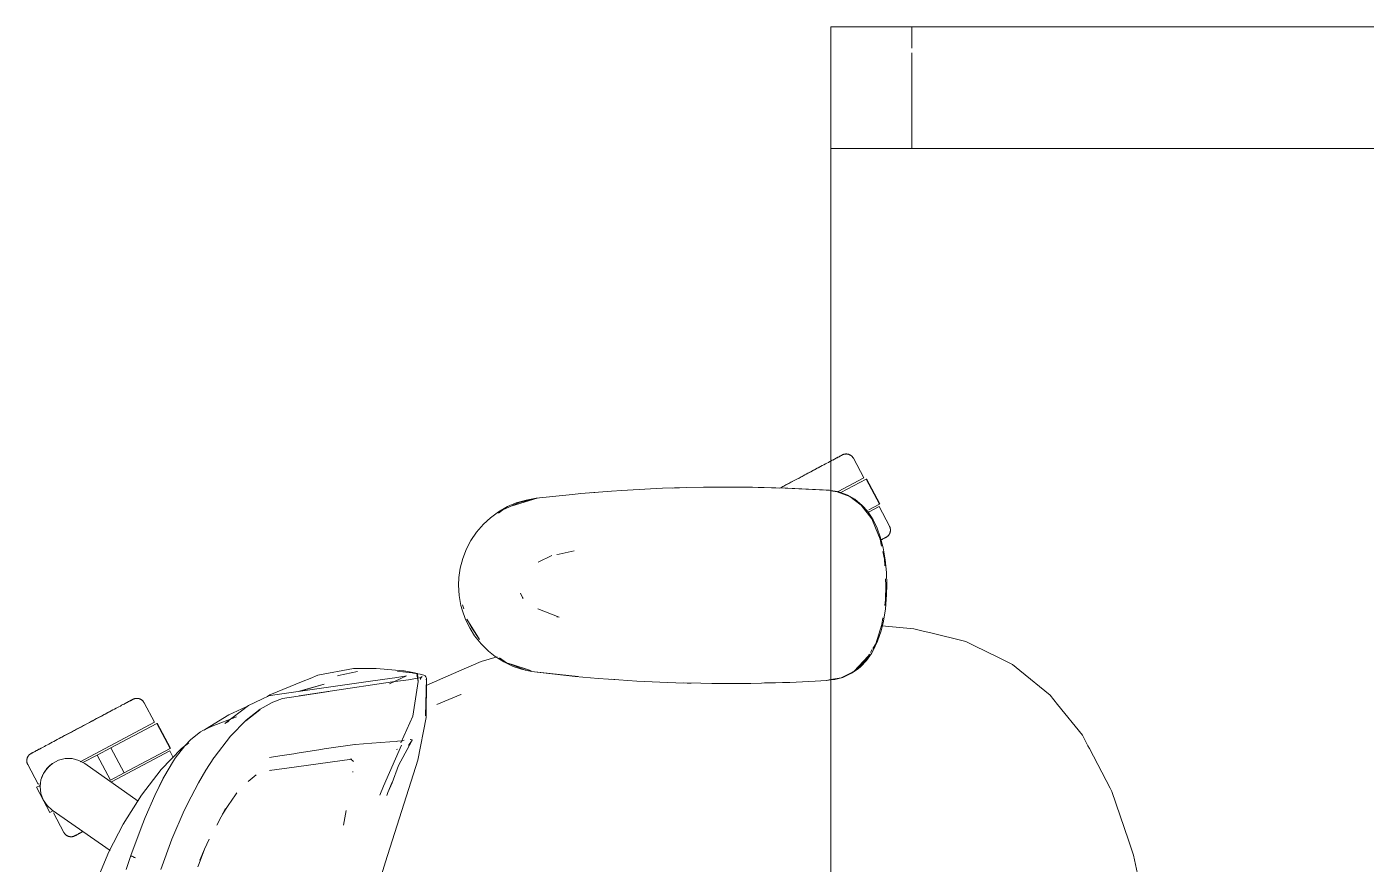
# Model space of a CAD drawing. Header units: millimetres. Extents: x 155927 to 317870, y -36033 to 97293.
# Drawn here: x 179782 to 180443, y 10572 to 10985 of the extents above; entities that cross this region are included whole.
import ezdxf

# ---------------------------------------------------------------- set-up
doc = ezdxf.new("R2010")
doc.units = ezdxf.units.MM
doc.header["$MEASUREMENT"] = 0
doc.layers.add('G-IMPT', color=8, linetype='CONTINUOUS', lineweight=9)
doc.layers.add('I-FURN', color=8, linetype='CONTINUOUS', lineweight=9)

msp = doc.modelspace()

# ---------------------------------------------------------------- linework, layer by layer
at = {"layer": 'G-IMPT'}
for p, q in [((180075.64, 10755.95), (180089.78, 10756.76)), ((180095.8, 10757.01), (180089.78, 10756.76)), ((180095.8, 10757.01), (180107.56, 10757.4)), ((180100.69, 10757.15), (180102.62, 10757.26)), ((180102.62, 10757.26), (180104.12, 10757.28)), ((180115.98, 10757.57), (180107.56, 10757.4)), ((180115.98, 10757.57), (180126.78, 10757.65)), ((180115.98, 10757.57), (180136.17, 10757.61)), ((180115.98, 10757.57), (180146, 10757.45)), ((180146, 10757.45), (180126.78, 10757.65)), ((180136.17, 10757.61), (180146, 10757.45)), ((180136.17, 10757.61), (180157.56, 10757.11)), ((180136.17, 10757.61), (180156.35, 10757.15)), ((180136.17, 10757.57), (180138.2, 10757.59)), ((180138.2, 10757.59), (180140.11, 10757.52)), ((180146, 10757.45), (180157.56, 10757.11)), ((180157.56, 10757.11), (180156.35, 10757.15)), ((180156.35, 10757.15), (180178.14, 10756.06)), ((180156.35, 10757.15), (180176.53, 10756.17)), ((180157.56, 10757.11), (180178.14, 10756.06)), ((180175.21, 10756.22), (180176.53, 10756.17)), ((180178.14, 10756.06), (180176.53, 10756.17)), ((180024.98, 10750.08), (180016.92, 10746.34)), ((180019.3, 10747.95), (180023.53, 10749.76)), ((180033.95, 10752.12), (180021.49, 10748.29)), ((180021.49, 10748.29), (180030.64, 10751.21)), ((180023.53, 10749.76), (180028.4, 10751.23)), ((180024.98, 10750.08), (180033.39, 10751.99)), ((180033.44, 10752.12), (180028.4, 10751.23)), ((180033.95, 10752.12), (180030.64, 10751.21)), ((180051.37, 10754.03), (180033.44, 10752.12)), ((180055.5, 10754.37), (180051.37, 10754.03)), ((180070.55, 10755.62), (180055.5, 10754.37)), ((180062.37, 10754.97), (180060.69, 10754.8)), ((180070.55, 10755.62), (180075.64, 10755.95)), ((180178.14, 10756.06), (180179.78, 10755.81)), ((180182, 10755.34), (180178.83, 10755.82)), ((180182.18, 10755.36), (180179.78, 10755.81)), ((180182, 10755.34), (180188.2, 10752.93)), ((180182.18, 10755.36), (180183.52, 10754.99)), ((180187.17, 10753.6), (180183.52, 10754.99)), ((180187.17, 10753.6), (180190.6, 10751.64)), ((180188.2, 10752.93), (180193.82, 10748.76)), ((180190.6, 10751.64), (180194.34, 10748.57)), ((180010.77, 10742.44), (180014.85, 10745.44)), ((180014.81, 10744.75), (180016.92, 10746.34)), ((180019.3, 10747.95), (180014.85, 10745.44)), ((180193.82, 10748.76), (180199.04, 10741.97)), ((180197.01, 10745.53), (180194.34, 10748.57)), ((180199.66, 10741.48), (180197.01, 10745.53)), ((180004.01, 10735.44), (180007.33, 10739.28)), ((180010.77, 10742.44), (180007.33, 10739.28)), ((180199.04, 10741.97), (180200.88, 10737.58)), ((180199.66, 10741.48), (180201.65, 10737.41)), ((180203.21, 10731.96), (180200.88, 10737.58)), ((180203.23, 10733.07), (180201.65, 10737.41)), ((180001.18, 10731.27), (179998.99, 10727.11)), ((180001.18, 10731.27), (180004.01, 10735.44)), ((180203.21, 10731.96), (180203.91, 10728.49)), ((180203.23, 10733.07), (180204.66, 10727.59)), ((179998.99, 10727.11), (179997.16, 10722.4)), ((180034.32, 10720.55), (180041.11, 10723.82)), ((180043.64, 10724.29), (180044.72, 10724.58)), ((180052.16, 10726.15), (180044.72, 10724.58)), ((180204.48, 10725.75), (180205.25, 10722)), ((180205.66, 10721.66), (180204.66, 10727.59)), ((179995.9, 10717.53), (179995.25, 10713.02)), ((179995.9, 10717.53), (179997.16, 10722.4)), ((180205.25, 10722), (180205.44, 10718.79)), ((180205.66, 10721.66), (180206.23, 10715.51)), ((179995.08, 10709.17), (179995.25, 10713.02)), ((180205.84, 10712.28), (180206.03, 10709.17)), ((180206.41, 10709.17), (180206.23, 10715.51)), ((179995.08, 10709.17), (179995.37, 10704.13)), ((179995.37, 10704.13), (179996.25, 10699.18)), ((180025.69, 10705.34), (180026.71, 10703.12)), ((180206.32, 10704.66), (180205.74, 10697.35)), ((180205.8, 10702.01), (180206.03, 10709.17)), ((180206.32, 10704.66), (180206.41, 10709.17)), ((179996.25, 10699.18), (179996.82, 10697.05)), ((179998.53, 10692.28), (179996.82, 10697.05)), ((179997.62, 10697.49), (179997, 10699.52)), ((180026.71, 10703.12), (180027, 10702.67)), ((180044.66, 10693.45), (180034.23, 10697.6)), ((180204.62, 10690.59), (180205.74, 10697.35)), ((180205.8, 10702.01), (180205.41, 10699.22)), ((179998.53, 10692.28), (180000.77, 10687.77)), ((179999.17, 10692.38), (180001.33, 10688.7)), ((179999.17, 10692.38), (180005.5, 10682.43)), ((180044.66, 10693.45), (180043.64, 10693.66)), ((180203.65, 10686.66), (180204.62, 10690.59)), ((180204.54, 10693.04), (180204.07, 10689.75)), ((180000.77, 10687.77), (180003.03, 10684.22)), ((180001.33, 10688.7), (180005.5, 10682.43)), ((180006.22, 10680.25), (180003.03, 10684.22)), ((180204.07, 10689.75), (180201.04, 10680.35)), ((180203.65, 10686.66), (180201.91, 10681.57)), ((180203.94, 10689.13), (180219.82, 10687.68)), ((180219.82, 10687.68), (180225.11, 10686.38)), ((180227.48, 10685.8), (180225.11, 10686.38)), ((180245.42, 10681.4), (180227.48, 10685.8)), ((180006.22, 10680.25), (180009.83, 10676.7)), ((180199.3, 10677.43), (180198.44, 10675.99)), ((180199.7, 10676.94), (180198.9, 10675.56)), ((180201.04, 10680.35), (180199.58, 10677.9)), ((180201.91, 10681.57), (180199.7, 10676.94)), ((180249.79, 10679.25), (180245.42, 10681.4)), ((180249.79, 10679.25), (180261.25, 10673.61)), ((180006.3, 10671.63), (179995.18, 10666.78)), ((180006.3, 10671.63), (180014.12, 10673.89)), ((180009.83, 10676.7), (180013.14, 10674.08)), ((180017.46, 10671.35), (180013.14, 10674.08)), ((180018.78, 10670.95), (180015.21, 10673.38)), ((180017.46, 10671.35), (180022.04, 10669.16)), ((180018.78, 10670.95), (180021.49, 10670.05)), ((180018.78, 10670.95), (180030.64, 10667.14)), ((180028.01, 10667.35), (180019.82, 10670.55)), ((180197.28, 10674.14), (180190.37, 10666.75)), ((180196.08, 10672.05), (180190.37, 10666.75)), ((180195.86, 10672.52), (180192.78, 10668.98)), ((180193.59, 10669.06), (180196.45, 10672.11)), ((180197.28, 10674.14), (180196, 10672.67)), ((180197.97, 10675.21), (180196.08, 10672.05)), ((180196.45, 10672.11), (180198.9, 10675.56)), ((180268.42, 10670.08), (180261.25, 10673.61)), ((179925.62, 10664.81), (179921.76, 10663.21)), ((179943.31, 10668.05), (179925.62, 10664.81)), ((179935.87, 10664.59), (179935.3, 10664.44)), ((179945.18, 10666.64), (179935.87, 10664.59)), ((179943.31, 10668.05), (179950.28, 10668.07)), ((179954.45, 10668.07), (179950.28, 10668.07)), ((179958.41, 10667.73), (179954.45, 10668.07)), ((179958.41, 10667.73), (179967.73, 10666.93)), ((179961.01, 10660.49), (179969.44, 10664.49)), ((179968.57, 10664.35), (179963.55, 10663.52)), ((179967.56, 10666.41), (179964.97, 10666.62)), ((179967.56, 10666.41), (179972.25, 10665.89)), ((179967.73, 10666.93), (179968.2, 10666.89)), ((179972.45, 10666.08), (179968.2, 10666.89)), ((179969.44, 10664.49), (179968.57, 10664.35)), ((179976.68, 10663.69), (179970.41, 10662.59)), ((179972.86, 10665.82), (179972.25, 10665.89)), ((179972.45, 10666.08), (179974.77, 10665.63)), ((179972.86, 10665.82), (179976.14, 10665.28)), ((179974.54, 10665.22), (179975.16, 10661.68)), ((179974.54, 10665.22), (179975.22, 10661.64)), ((179975.16, 10661.68), (179974.77, 10665.63)), ((179976.06, 10663.52), (179977.15, 10664.08)), ((179976.06, 10663.52), (179976.68, 10663.69)), ((179976.14, 10665.28), (179978, 10664.73)), ((179976.33, 10663.15), (179976.65, 10663.69)), ((179976.65, 10663.69), (179977.15, 10664.08)), ((179978.54, 10664.41), (179978, 10664.73)), ((179978.54, 10664.41), (179978.92, 10663.92)), ((179979.31, 10663.34), (179978.92, 10663.92)), ((179995.18, 10666.78), (179987.34, 10663.36)), ((180021.49, 10670.05), (180030.64, 10667.14)), ((180022.04, 10669.16), (180026.18, 10667.71)), ((180031.14, 10666.55), (180026.18, 10667.71)), ((180031.06, 10666.77), (180028.01, 10667.35)), ((180031.14, 10666.55), (180054.09, 10664.1)), ((180031.14, 10666.55), (180033.95, 10666.22)), ((180031.14, 10666.55), (180052.57, 10664.2)), ((180054.09, 10664.1), (180033.95, 10666.22)), ((180052.57, 10664.2), (180063.97, 10663.22)), ((180183.88, 10663.54), (180178.83, 10662.6)), ((180180.76, 10662.67), (180184.72, 10663.74)), ((180188.14, 10665.64), (180183.88, 10663.54)), ((180189.04, 10665.72), (180184.72, 10663.74)), ((180188.14, 10665.64), (180190.37, 10666.75)), ((180189.04, 10665.72), (180192.26, 10667.93)), ((180190.37, 10666.75), (180192.78, 10668.98)), ((180193.59, 10669.06), (180192.26, 10667.93)), ((180272.07, 10667.11), (180268.42, 10670.08)), ((180272.07, 10667.11), (180287.02, 10654.94)), ((179901.94, 10655.03), (179918.39, 10661.82)), ((179951.59, 10661.86), (179904.37, 10655.19)), ((179928.8, 10660.31), (179915.85, 10656.81)), ((179928.8, 10660.31), (179916.91, 10656.96)), ((179918.39, 10661.82), (179921.76, 10663.21)), ((179931.68, 10656.92), (179962.56, 10661.47)), ((179951.59, 10661.86), (179962.25, 10663.3)), ((179963.55, 10663.52), (179962.25, 10663.3)), ((179962.56, 10661.47), (179970.41, 10662.59)), ((179972.51, 10644.59), (179975.22, 10661.64)), ((179976.33, 10663.15), (179976.25, 10662.65)), ((179978.7, 10644.78), (179979.28, 10663.22)), ((179978.7, 10644.78), (179979.18, 10662.76)), ((179979.31, 10663.34), (179979.12, 10662.48)), ((179979.12, 10662.48), (179979.14, 10662.59)), ((179979.14, 10643.89), (179979.18, 10662.76)), ((179979.18, 10662.76), (179979.14, 10662.59)), ((179987.34, 10663.36), (179979.17, 10659.79)), ((179979.28, 10663.22), (179979.18, 10662.76)), ((180074.26, 10662.49), (180063.97, 10663.22)), ((180072.22, 10662.62), (180070.8, 10662.76)), ((180072.22, 10662.62), (180074.12, 10662.53)), ((180074.26, 10662.49), (180083.13, 10661.93)), ((180094.44, 10661.39), (180083.13, 10661.93)), ((180094.44, 10661.39), (180102.31, 10661.09)), ((180114.62, 10660.8), (180102.31, 10661.09)), ((180106.19, 10661.01), (180107.84, 10660.93)), ((180107.84, 10660.93), (180109.92, 10660.93)), ((180114.62, 10660.8), (180120.09, 10660.73)), ((180134.81, 10660.72), (180120.09, 10660.73)), ((180139.32, 10660.77), (180134.81, 10660.72)), ((180139.32, 10660.77), (180154.99, 10661.15)), ((180146.04, 10660.95), (180148.26, 10660.95)), ((180151.59, 10661.09), (180148.26, 10660.95)), ((180154.99, 10661.15), (180158.53, 10661.27)), ((180171.09, 10661.89), (180158.53, 10661.27)), ((180171.09, 10661.89), (180176.76, 10662.17)), ((180178.83, 10662.6), (180176.53, 10662.17)), ((180176.76, 10662.17), (180178.83, 10662.43)), ((180178.83, 10662.43), (180180.76, 10662.67)), ((179891.44, 10649.91), (179898.02, 10652.97)), ((179897.2, 10647.97), (179903.03, 10651.26)), ((179898.02, 10652.97), (179901.38, 10654.54)), ((179900.77, 10654.26), (179901.94, 10655.03)), ((179904.37, 10655.19), (179901.38, 10654.54)), ((179903.45, 10651.47), (179903.03, 10651.26)), ((179903.45, 10651.47), (179908.24, 10653.22)), ((179908.24, 10653.22), (179915.91, 10654.53)), ((179931.08, 10656.82), (179915.91, 10654.53)), ((179931.68, 10656.92), (179916.49, 10654.59)), ((179931.08, 10656.82), (179916.49, 10654.59)), ((179984.28, 10650.33), (179996.14, 10655.25)), ((179996.4, 10655.35), (179996.14, 10655.25)), ((180287.02, 10654.94), (180290.78, 10650.27)), ((179870.23, 10638.16), (179881.68, 10645.28)), ((179885.45, 10644.23), (179873.54, 10639.72)), ((179879.79, 10640.99), (179891.44, 10649.91)), ((179881.68, 10645.28), (179890.31, 10649.26)), ((179896.97, 10647.64), (179890.02, 10642.25)), ((179890.02, 10642.25), (179893.59, 10645.05)), ((179890.23, 10642.55), (179897.2, 10647.97)), ((179896.97, 10647.64), (179893.59, 10645.05)), ((179972.51, 10644.59), (179966.54, 10631.47)), ((179974.94, 10622.94), (179979.14, 10643.89)), ((180302.99, 10635.14), (180290.78, 10650.27)), ((179868.88, 10637.47), (179867.74, 10636.86)), ((179868.88, 10637.47), (179871.31, 10638.64)), ((179870.23, 10638.16), (179869.47, 10637.66)), ((179871.31, 10638.64), (179873.54, 10639.72)), ((179879.79, 10640.99), (179881.74, 10642.11)), ((179890.23, 10642.55), (179882.5, 10634.65)), ((179861.89, 10631.47), (179858.31, 10628.55)), ((179859.98, 10629.97), (179862.88, 10632.99)), ((179867.74, 10636.86), (179862.88, 10632.99)), ((179882.5, 10634.65), (179874.47, 10624.21)), ((179943.92, 10630.61), (179928.71, 10628.4)), ((179943.92, 10630.61), (179944, 10630.62)), ((179944, 10630.62), (179952.25, 10631.24)), ((179961.09, 10631.87), (179952.25, 10631.24)), ((179961.09, 10631.87), (179964.5, 10632.12)), ((179964.87, 10632.17), (179964.5, 10632.12)), ((179964.87, 10632.17), (179967.33, 10632.45)), ((179967.33, 10632.45), (179967.39, 10632.47)), ((179968.17, 10632.75), (179967.39, 10632.47)), ((179972.15, 10632.79), (179970.31, 10630.08)), ((179972.15, 10632.79), (179970.8, 10630.33)), ((179971.27, 10633.08), (179971.43, 10633.06)), ((179971.43, 10633.06), (179972.12, 10632.91)), ((179972.12, 10632.91), (179972.15, 10632.79)), ((179972.15, 10632.79), (179972.18, 10632.62)), ((180302.99, 10635.14), (180305.7, 10630.01)), ((179858.31, 10628.55), (179848.35, 10618.25)), ((179859.98, 10629.97), (179855.27, 10623.84)), ((179870.42, 10617.86), (179874.31, 10623.96)), ((179874.47, 10624.21), (179874.31, 10623.96)), ((179906.89, 10624.96), (179901.81, 10624.22)), ((179906.89, 10624.96), (179913.72, 10626.03)), ((179913.72, 10626.03), (179915.38, 10626.29)), ((179927.16, 10628.15), (179915.38, 10626.29)), ((179928.71, 10628.4), (179927.16, 10628.15)), ((179957.97, 10610.12), (179966.89, 10630.27)), ((179964.51, 10628.1), (179964.95, 10628.37)), ((179965.52, 10620.22), (179970.8, 10630.33)), ((180306.42, 10628.63), (180305.7, 10630.01)), ((180306.42, 10628.63), (180316.72, 10609.12)), ((179838.55, 10605.65), (179848.35, 10618.25)), ((179849.67, 10614.55), (179854.4, 10622.55)), ((179855.27, 10623.84), (179854.4, 10622.55)), ((179870.42, 10617.86), (179866.66, 10611.63)), ((179915.08, 10619.61), (179901.72, 10617.83)), ((179901.72, 10617.83), (179902.19, 10617.97)), ((179915.08, 10619.61), (179942.41, 10623.35)), ((179943.26, 10622.23), (179941.7, 10623.47)), ((179941.91, 10623.44), (179942.15, 10623.39)), ((179942.41, 10623.35), (179942.15, 10623.39)), ((179942.91, 10617.28), (179942.87, 10616.93)), ((179958.95, 10572.7), (179974.94, 10622.94)), ((179965.52, 10620.22), (179962.26, 10611.75)), ((179845.14, 10605.5), (179849.67, 10614.55)), ((179845.14, 10605.5), (179849.36, 10613.95)), ((179845.36, 10605.94), (179849.67, 10614.55)), ((179849.67, 10614.55), (179849.36, 10613.95)), ((179863.09, 10604.84), (179866.66, 10611.63)), ((179891.22, 10612.33), (179895.13, 10615.67)), ((179960.25, 10606.85), (179962.27, 10611.96)), ((179962.26, 10611.75), (179960.25, 10606.85)), ((179962.27, 10611.96), (179960.87, 10608.42)), ((179838.55, 10605.65), (179829.57, 10591.36)), ((179845.14, 10605.5), (179840.37, 10594.54)), ((179845.36, 10605.94), (179845.14, 10605.5)), ((179863.09, 10604.84), (179859.7, 10598.11)), ((179881.45, 10600.56), (179884.95, 10605.7)), ((179884.95, 10605.7), (179885.7, 10606.8)), ((179956.22, 10605.53), (179957.97, 10610.12)), ((179960.25, 10606.85), (179959.69, 10605.44)), ((180316.72, 10609.12), (180317.6, 10607.46)), ((180325.75, 10583.38), (180317.6, 10607.46)), ((179853.52, 10583.89), (179859.7, 10598.11)), ((179875.77, 10590.8), (179880.01, 10599)), ((179878.5, 10596.23), (179881.06, 10599.99)), ((179878.5, 10596.23), (179880.01, 10599)), ((179881.06, 10599.99), (179881.45, 10600.56)), ((179938.23, 10590.81), (179939.64, 10598.06)), ((179829.57, 10591.36), (179822.48, 10577.58)), ((179838.89, 10590.86), (179833.32, 10575.9)), ((179840.37, 10594.54), (179838.89, 10590.86)), ((179853.52, 10583.89), (179848.06, 10569.01)), ((179869.75, 10579.01), (179867.03, 10571.93)), ((179869.75, 10579.01), (179867.44, 10573.56)), ((179871.95, 10583.86), (179869.75, 10579.01)), ((180325.75, 10583.38), (180328.26, 10575.94)), ((179814.96, 10559.61), (179822.48, 10577.58)), ((179833.36, 10575.9), (179830.95, 10568.96)), ((179833.32, 10575.9), (179833.35, 10575.76)), ((179833.35, 10575.76), (179833.36, 10575.9)), ((179833.35, 10575.76), (179833.76, 10575.5)), ((179833.35, 10575.76), (179833.37, 10575.72)), ((179833.76, 10575.5), (179833.37, 10575.72)), ((179834.59, 10575.11), (179833.76, 10575.5)), ((179833.94, 10575.39), (179833.76, 10575.5)), ((179834.59, 10575.11), (179833.94, 10575.39)), ((179834.59, 10575.11), (179835.64, 10574.69)), ((179834.59, 10575.11), (179835.05, 10574.91)), ((179835.64, 10574.69), (179835.05, 10574.91)), ((179866.36, 10570.2), (179867.03, 10571.93)), ((179958.95, 10572.7), (179949.77, 10542.72)), ((180331.13, 10562.12), (180328.26, 10575.94))]:
    msp.add_line(p, q, dxfattribs=at)
at = {"layer": 'I-FURN'}
for p, q in [((180178.83, 10984.71), (180978.83, 10984.71)), ((180218.83, 10984.71), (180178.83, 10984.71)), ((180178.83, 10984.71), (180178.83, 10924.71)), ((180178.83, 10924.71), (180178.83, 10984.71)), ((180978.83, 10984.71), (180178.83, 10984.71)), ((180178.83, 10984.71), (180178.83, 9384.71)), ((180178.83, 9384.71), (180178.83, 10984.71)), ((180178.83, 10984.71), (180978.83, 10984.71)), ((180938.83, 10984.71), (180218.83, 10984.71)), ((180218.83, 10984.71), (180218.83, 10974.13)), ((180218.83, 10984.71), (180218.83, 10974.13)), ((180218.83, 10971.81), (180218.83, 10924.71)), ((180218.83, 10971.81), (180218.83, 10924.71)), ((180178.83, 10924.71), (180218.83, 10924.71)), ((180613.83, 10924.71), (180178.83, 10924.71)), ((180218.83, 10924.71), (180938.83, 10924.71)), ((180176.89, 10769.42), (180176.16, 10769.02)), ((180177.6, 10769.79), (180176.89, 10769.42)), ((180178.28, 10770.15), (180177.6, 10769.79)), ((180178.93, 10770.5), (180178.28, 10770.15)), ((180179.54, 10770.82), (180178.93, 10770.5)), ((180180.13, 10771.13), (180179.54, 10770.82)), ((180179.81, 10770.97), (180180.38, 10771.27)), ((180180.68, 10771.43), (180180.13, 10771.13)), ((180180.38, 10771.27), (180180.92, 10771.56)), ((180181.19, 10771.7), (180180.68, 10771.43)), ((180180.92, 10771.56), (180181.42, 10771.82)), ((180181.68, 10771.96), (180181.19, 10771.7)), ((180181.42, 10771.82), (180181.89, 10772.07)), ((180182.12, 10772.2), (180181.68, 10771.96)), ((180181.89, 10772.07), (180182.32, 10772.3)), ((180182.53, 10772.41), (180182.12, 10772.2)), ((180182.32, 10772.3), (180182.71, 10772.51)), ((180182.91, 10772.61), (180182.53, 10772.41)), ((180182.71, 10772.51), (180183.06, 10772.7)), ((180183.24, 10772.79), (180182.91, 10772.61)), ((180183.06, 10772.7), (180183.38, 10772.87)), ((180183.54, 10772.95), (180183.24, 10772.79)), ((180183.38, 10772.87), (180183.66, 10773.01)), ((180183.8, 10773.09), (180183.54, 10772.95)), ((180183.66, 10773.01), (180183.9, 10773.14)), ((180184.02, 10773.2), (180183.8, 10773.09)), ((180183.9, 10773.14), (180184.1, 10773.25)), ((180184.2, 10773.3), (180184.02, 10773.2)), ((180184.1, 10773.25), (180184.26, 10773.34)), ((180184.34, 10773.37), (180184.2, 10773.3)), ((180184.26, 10773.34), (180184.39, 10773.4)), ((180184.44, 10773.43), (180184.34, 10773.37)), ((180184.39, 10773.4), (180184.47, 10773.44)), ((180184.5, 10773.46), (180184.44, 10773.43)), ((180184.47, 10773.44), (180184.51, 10773.47)), ((180184.52, 10773.47), (180184.5, 10773.46)), ((180184.51, 10773.47), (180184.52, 10773.47)), ((180184.52, 10773.47), (180184.66, 10773.54)), ((180184.66, 10773.54), (180184.81, 10773.61)), ((180184.81, 10773.61), (180184.96, 10773.67)), ((180184.96, 10773.67), (180185.11, 10773.72)), ((180185.11, 10773.72), (180185.26, 10773.77)), ((180185.26, 10773.77), (180185.42, 10773.82)), ((180185.42, 10773.82), (180185.57, 10773.85)), ((180185.57, 10773.85), (180185.73, 10773.88)), ((180185.73, 10773.88), (180185.89, 10773.91)), ((180185.89, 10773.91), (180186.05, 10773.92)), ((180186.05, 10773.92), (180186.21, 10773.94)), ((180186.21, 10773.94), (180186.37, 10773.94)), ((180186.37, 10773.94), (180186.53, 10773.94)), ((180186.53, 10773.94), (180186.7, 10773.93)), ((180186.7, 10773.93), (180186.86, 10773.92)), ((180186.86, 10773.92), (180187.02, 10773.89)), ((180187.02, 10773.89), (180187.17, 10773.87)), ((180187.17, 10773.87), (180187.33, 10773.83)), ((180187.33, 10773.83), (180187.49, 10773.79)), ((180187.49, 10773.79), (180187.64, 10773.75)), ((180187.64, 10773.75), (180187.8, 10773.69)), ((180187.8, 10773.69), (180187.95, 10773.64)), ((180187.95, 10773.64), (180188.09, 10773.57)), ((180188.09, 10773.57), (180188.24, 10773.5)), ((180188.24, 10773.5), (180188.38, 10773.43)), ((180188.38, 10773.43), (180188.52, 10773.34)), ((180188.52, 10773.34), (180188.66, 10773.26)), ((180188.66, 10773.26), (180188.79, 10773.16)), ((180188.79, 10773.16), (180188.92, 10773.07)), ((180188.92, 10773.07), (180189.04, 10772.96)), ((180189.04, 10772.96), (180189.16, 10772.86)), ((180189.16, 10772.86), (180189.28, 10772.74)), ((180189.28, 10772.74), (180189.39, 10772.63)), ((180189.39, 10772.63), (180189.49, 10772.51)), ((180189.49, 10772.51), (180189.59, 10772.38)), ((180189.59, 10772.38), (180189.69, 10772.25)), ((180189.69, 10772.25), (180189.78, 10772.12)), ((180189.78, 10772.12), (180189.87, 10771.98)), ((180189.87, 10771.98), (180189.95, 10771.84)), ((180189.95, 10771.84), (180189.97, 10771.8)), ((180195.12, 10762.12), (180189.97, 10771.8)), ((180164.64, 10762.9), (180163.65, 10762.37)), ((180164.11, 10762.62), (180165.09, 10763.14)), ((180165.62, 10763.42), (180164.64, 10762.9)), ((180165.09, 10763.14), (180166.06, 10763.66)), ((180166.59, 10763.94), (180165.62, 10763.42)), ((180166.06, 10763.66), (180167.03, 10764.17)), ((180167.54, 10764.44), (180166.59, 10763.94)), ((180167.03, 10764.17), (180167.98, 10764.68)), ((180168.49, 10764.95), (180167.54, 10764.44)), ((180167.98, 10764.68), (180168.92, 10765.17)), ((180169.42, 10765.44), (180168.49, 10764.95)), ((180168.92, 10765.17), (180169.84, 10765.67)), ((180170.33, 10765.93), (180169.42, 10765.44)), ((180169.84, 10765.67), (180170.75, 10766.15)), ((180171.23, 10766.4), (180170.33, 10765.93)), ((180170.75, 10766.15), (180171.63, 10766.62)), ((180172.1, 10766.87), (180171.23, 10766.4)), ((180171.63, 10766.62), (180172.5, 10767.08)), ((180172.96, 10767.32), (180172.1, 10766.87)), ((180172.5, 10767.08), (180173.35, 10767.53)), ((180173.8, 10767.77), (180172.96, 10767.32)), ((180174.61, 10768.2), (180173.8, 10767.77)), ((180175.4, 10768.62), (180174.61, 10768.2)), ((180176.16, 10769.02), (180175.4, 10768.62)), ((180154.65, 10757.59), (180153.67, 10757.07)), ((180154.12, 10757.31), (180155.11, 10757.83)), ((180155.64, 10758.12), (180154.65, 10757.59)), ((180155.11, 10757.83), (180156.1, 10758.36)), ((180156.64, 10758.65), (180155.64, 10758.12)), ((180156.1, 10758.36), (180157.1, 10758.89)), ((180157.64, 10759.18), (180156.64, 10758.65)), ((180157.1, 10758.89), (180158.1, 10759.42)), ((180158.65, 10759.71), (180157.64, 10759.18)), ((180158.1, 10759.42), (180159.11, 10759.96)), ((180159.65, 10760.25), (180158.65, 10759.71)), ((180159.11, 10759.96), (180160.11, 10760.49)), ((180160.66, 10760.78), (180159.65, 10760.25)), ((180160.11, 10760.49), (180161.12, 10761.03)), ((180161.66, 10761.31), (180160.66, 10760.78)), ((180161.12, 10761.03), (180162.12, 10761.56)), ((180162.66, 10761.85), (180161.66, 10761.31)), ((180162.12, 10761.56), (180163.12, 10762.09)), ((180163.65, 10762.37), (180162.66, 10761.85)), ((180163.12, 10762.09), (180164.11, 10762.62)), ((180195.12, 10762.12), (180182.45, 10755.38)), ((180183.73, 10754.93), (180196.24, 10761.58)), ((180196.24, 10761.58), (180202.81, 10749.22)), ((180202.98, 10749.31), (180196.41, 10761.67)), ((180202.63, 10747.99), (180197.44, 10745.23)), ((180202.81, 10749.22), (180197.52, 10746.41)), ((180207.78, 10738.3), (180202.63, 10747.99)), ((180207.78, 10738.3), (180207.85, 10738.16)), ((180207.85, 10738.16), (180207.92, 10738.01)), ((180207.92, 10738.01), (180207.98, 10737.86)), ((180207.98, 10737.86), (180208.03, 10737.71)), ((180208.03, 10737.71), (180208.08, 10737.56)), ((180208.08, 10737.56), (180208.13, 10737.4)), ((180208.13, 10737.4), (180208.16, 10737.25)), ((180208.16, 10737.25), (180208.19, 10737.09)), ((180208.19, 10737.09), (180208.22, 10736.93)), ((180208.22, 10736.93), (180208.23, 10736.77)), ((180208.23, 10736.77), (180208.25, 10736.61)), ((180208.25, 10736.29), (180208.24, 10736.12)), ((180208.25, 10736.61), (180208.25, 10736.45)), ((180208.25, 10736.45), (180208.25, 10736.29)), ((180203.48, 10731.45), (180203.91, 10731.68)), ((180204.13, 10731.8), (180203.72, 10731.58)), ((180203.91, 10731.68), (180204.3, 10731.89)), ((180204.5, 10732), (180204.13, 10731.8)), ((180204.3, 10731.89), (180204.66, 10732.08)), ((180204.84, 10732.17), (180204.5, 10732)), ((180204.66, 10732.08), (180204.98, 10732.25)), ((180205.13, 10732.33), (180204.84, 10732.17)), ((180204.98, 10732.25), (180205.26, 10732.4)), ((180205.39, 10732.47), (180205.13, 10732.33)), ((180205.26, 10732.4), (180205.5, 10732.53)), ((180205.61, 10732.59), (180205.39, 10732.47)), ((180205.5, 10732.53), (180205.7, 10732.63)), ((180205.79, 10732.68), (180205.61, 10732.59)), ((180205.7, 10732.63), (180205.86, 10732.72)), ((180205.93, 10732.76), (180205.79, 10732.68)), ((180205.86, 10732.72), (180205.98, 10732.78)), ((180206.03, 10732.81), (180205.93, 10732.76)), ((180205.98, 10732.78), (180206.06, 10732.83)), ((180206.09, 10732.84), (180206.03, 10732.81)), ((180206.06, 10732.83), (180206.11, 10732.85)), ((180206.11, 10732.85), (180206.09, 10732.84)), ((180206.15, 10732.87), (180206.11, 10732.85)), ((180206.11, 10732.85), (180206.11, 10732.85)), ((180206.29, 10732.95), (180206.15, 10732.87)), ((180206.43, 10733.04), (180206.29, 10732.95)), ((180206.56, 10733.13), (180206.43, 10733.04)), ((180206.69, 10733.23), (180206.56, 10733.13)), ((180206.81, 10733.33), (180206.69, 10733.23)), ((180206.94, 10733.43), (180206.81, 10733.33)), ((180207.05, 10733.55), (180206.94, 10733.43)), ((180207.17, 10733.66), (180207.05, 10733.55)), ((180207.27, 10733.78), (180207.17, 10733.66)), ((180207.38, 10733.9), (180207.27, 10733.78)), ((180207.47, 10734.03), (180207.38, 10733.9)), ((180207.57, 10734.17), (180207.47, 10734.03)), ((180207.65, 10734.3), (180207.57, 10734.17)), ((180207.73, 10734.44), (180207.65, 10734.3)), ((180207.81, 10734.58), (180207.73, 10734.44)), ((180207.88, 10734.73), (180207.81, 10734.58)), ((180207.95, 10734.87), (180207.88, 10734.73)), ((180208, 10735.02), (180207.95, 10734.87)), ((180208.06, 10735.18), (180208, 10735.02)), ((180208.1, 10735.33), (180208.06, 10735.18)), ((180208.14, 10735.49), (180208.1, 10735.33)), ((180208.18, 10735.65), (180208.14, 10735.49)), ((180208.2, 10735.8), (180208.18, 10735.65)), ((180208.23, 10735.96), (180208.2, 10735.8)), ((180208.24, 10736.12), (180208.23, 10735.96)), ((179830, 10650.57), (179829.41, 10650.26)), ((179829.68, 10650.41), (179830.25, 10650.71)), ((179830.55, 10650.87), (179830, 10650.57)), ((179830.25, 10650.71), (179830.79, 10651)), ((179831.06, 10651.14), (179830.55, 10650.87)), ((179830.79, 10651), (179831.29, 10651.26)), ((179831.55, 10651.4), (179831.06, 10651.14)), ((179831.29, 10651.26), (179831.76, 10651.51)), ((179831.99, 10651.64), (179831.55, 10651.4)), ((179831.76, 10651.51), (179832.19, 10651.74)), ((179832.4, 10651.85), (179831.99, 10651.64)), ((179832.19, 10651.74), (179832.58, 10651.95)), ((179832.78, 10652.05), (179832.4, 10651.85)), ((179832.58, 10651.95), (179832.93, 10652.14)), ((179833.11, 10652.23), (179832.78, 10652.05)), ((179832.93, 10652.14), (179833.25, 10652.31)), ((179833.41, 10652.39), (179833.11, 10652.23)), ((179833.25, 10652.31), (179833.53, 10652.45)), ((179833.67, 10652.53), (179833.41, 10652.39)), ((179833.53, 10652.45), (179833.77, 10652.58)), ((179833.89, 10652.64), (179833.67, 10652.53)), ((179833.77, 10652.58), (179833.97, 10652.69)), ((179834.07, 10652.74), (179833.89, 10652.64)), ((179833.97, 10652.69), (179834.13, 10652.78)), ((179834.21, 10652.81), (179834.07, 10652.74)), ((179834.13, 10652.78), (179834.26, 10652.84)), ((179834.31, 10652.87), (179834.21, 10652.81)), ((179834.26, 10652.84), (179834.34, 10652.88)), ((179834.37, 10652.9), (179834.31, 10652.87)), ((179834.34, 10652.88), (179834.38, 10652.91)), ((179834.39, 10652.91), (179834.37, 10652.9)), ((179834.38, 10652.91), (179834.39, 10652.91)), ((179834.39, 10652.91), (179834.53, 10652.98)), ((179834.53, 10652.98), (179834.68, 10653.05)), ((179834.68, 10653.05), (179834.83, 10653.11)), ((179834.83, 10653.11), (179834.98, 10653.17)), ((179834.98, 10653.17), (179835.13, 10653.21)), ((179835.13, 10653.21), (179835.29, 10653.26)), ((179835.29, 10653.26), (179835.44, 10653.29)), ((179835.44, 10653.29), (179835.6, 10653.32)), ((179835.6, 10653.32), (179835.76, 10653.35)), ((179835.76, 10653.35), (179835.92, 10653.37)), ((179835.92, 10653.37), (179836.08, 10653.38)), ((179836.08, 10653.38), (179836.24, 10653.38)), ((179836.24, 10653.38), (179836.4, 10653.38)), ((179836.4, 10653.38), (179836.57, 10653.37)), ((179836.57, 10653.37), (179836.73, 10653.36)), ((179836.73, 10653.36), (179836.89, 10653.34)), ((179836.89, 10653.34), (179837.04, 10653.31)), ((179837.04, 10653.31), (179837.2, 10653.27)), ((179837.2, 10653.27), (179837.36, 10653.23)), ((179837.36, 10653.23), (179837.51, 10653.19)), ((179837.51, 10653.19), (179837.67, 10653.13)), ((179837.67, 10653.13), (179837.82, 10653.08)), ((179837.82, 10653.08), (179837.96, 10653.01)), ((179837.96, 10653.01), (179838.11, 10652.94)), ((179838.11, 10652.94), (179838.25, 10652.87)), ((179838.25, 10652.87), (179838.39, 10652.78)), ((179838.39, 10652.78), (179838.53, 10652.7)), ((179838.53, 10652.7), (179838.66, 10652.6)), ((179838.66, 10652.6), (179838.79, 10652.51)), ((179838.79, 10652.51), (179838.91, 10652.4)), ((179838.91, 10652.4), (179839.03, 10652.3)), ((179839.03, 10652.3), (179839.15, 10652.18)), ((179839.15, 10652.18), (179839.26, 10652.07)), ((179839.26, 10652.07), (179839.36, 10651.95)), ((179839.36, 10651.95), (179839.46, 10651.82)), ((179839.46, 10651.82), (179839.56, 10651.69)), ((179839.56, 10651.69), (179839.65, 10651.56)), ((179839.65, 10651.56), (179839.74, 10651.42)), ((179839.74, 10651.42), (179839.82, 10651.28)), ((179839.82, 10651.28), (179839.84, 10651.24)), ((179844.99, 10641.56), (179839.84, 10651.24)), ((179817.41, 10643.88), (179816.46, 10643.38)), ((179816.9, 10643.61), (179817.85, 10644.12)), ((179818.36, 10644.39), (179817.41, 10643.88)), ((179817.85, 10644.12), (179818.79, 10644.62)), ((179819.29, 10644.88), (179818.36, 10644.39)), ((179818.79, 10644.62), (179819.71, 10645.11)), ((179820.2, 10645.37), (179819.29, 10644.88)), ((179819.71, 10645.11), (179820.62, 10645.59)), ((179821.1, 10645.84), (179820.2, 10645.37)), ((179820.62, 10645.59), (179821.5, 10646.06)), ((179821.97, 10646.31), (179821.1, 10645.84)), ((179821.5, 10646.06), (179822.37, 10646.52)), ((179822.83, 10646.77), (179821.97, 10646.31)), ((179822.37, 10646.52), (179823.22, 10646.97)), ((179823.67, 10647.21), (179822.83, 10646.77)), ((179824.48, 10647.64), (179823.67, 10647.21)), ((179825.27, 10648.06), (179824.48, 10647.64)), ((179826.03, 10648.46), (179825.27, 10648.06)), ((179826.76, 10648.86), (179826.03, 10648.46)), ((179827.47, 10649.23), (179826.76, 10648.86)), ((179828.15, 10649.59), (179827.47, 10649.23)), ((179828.8, 10649.94), (179828.15, 10649.59)), ((179829.41, 10650.26), (179828.8, 10649.94)), ((179803.99, 10636.75), (179804.98, 10637.27)), ((179805.51, 10637.56), (179804.52, 10637.03)), ((179804.98, 10637.27), (179805.97, 10637.8)), ((179806.51, 10638.09), (179805.51, 10637.56)), ((179805.97, 10637.8), (179806.97, 10638.33)), ((179807.51, 10638.62), (179806.51, 10638.09)), ((179806.97, 10638.33), (179807.97, 10638.87)), ((179808.52, 10639.15), (179807.51, 10638.62)), ((179807.97, 10638.87), (179808.98, 10639.4)), ((179844.99, 10641.56), (179808.38, 10622.09)), ((179809.52, 10639.69), (179808.52, 10639.15)), ((179808.98, 10639.4), (179809.98, 10639.93)), ((179810.53, 10640.22), (179809.52, 10639.69)), ((179809.98, 10639.93), (179810.99, 10640.47)), ((179811.53, 10640.76), (179810.53, 10640.22)), ((179810.99, 10640.47), (179811.99, 10641)), ((179812.53, 10641.29), (179811.53, 10640.76)), ((179811.99, 10641), (179812.99, 10641.53)), ((179813.52, 10641.82), (179812.53, 10641.29)), ((179812.99, 10641.53), (179813.98, 10642.06)), ((179814.51, 10642.34), (179813.52, 10641.82)), ((179813.98, 10642.06), (179814.96, 10642.58)), ((179815.49, 10642.86), (179814.51, 10642.34)), ((179814.96, 10642.58), (179815.93, 10643.1)), ((179816.46, 10643.38), (179815.49, 10642.86)), ((179815.93, 10643.1), (179816.9, 10643.61)), ((179823.4, 10628.95), (179846.11, 10641.02)), ((179846.11, 10641.02), (179852.68, 10628.66)), ((179852.85, 10628.75), (179846.28, 10641.11)), ((179792.88, 10630.84), (179792.13, 10630.44)), ((179793.66, 10631.25), (179792.88, 10630.84)), ((179794.46, 10631.68), (179793.66, 10631.25)), ((179795.28, 10632.12), (179794.46, 10631.68)), ((179796.13, 10632.57), (179795.28, 10632.12)), ((179797, 10633.03), (179796.13, 10632.57)), ((179797.88, 10633.5), (179797, 10633.03)), ((179798.79, 10633.98), (179797.88, 10633.5)), ((179798.3, 10633.72), (179799.21, 10634.21)), ((179799.71, 10634.47), (179798.79, 10633.98)), ((179799.21, 10634.21), (179800.14, 10634.7)), ((179800.65, 10634.97), (179799.71, 10634.47)), ((179800.14, 10634.7), (179801.08, 10635.2)), ((179801.6, 10635.48), (179800.65, 10634.97)), ((179801.08, 10635.2), (179802.04, 10635.71)), ((179802.56, 10635.99), (179801.6, 10635.48)), ((179802.04, 10635.71), (179803.01, 10636.23)), ((179803.54, 10636.51), (179802.56, 10635.99)), ((179803.01, 10636.23), (179803.99, 10636.75)), ((179804.52, 10637.03), (179803.54, 10636.51)), ((179782.17, 10623.85), (179782.22, 10624.01)), ((179782.22, 10624.01), (179782.28, 10624.16)), ((179782.28, 10624.16), (179782.34, 10624.3)), ((179782.34, 10624.3), (179782.41, 10624.45)), ((179782.41, 10624.45), (179782.49, 10624.59)), ((179782.49, 10624.59), (179782.57, 10624.73)), ((179782.57, 10624.73), (179782.66, 10624.87)), ((179782.66, 10624.87), (179782.75, 10625)), ((179782.75, 10625), (179782.85, 10625.13)), ((179782.85, 10625.13), (179782.95, 10625.25)), ((179782.95, 10625.25), (179783.06, 10625.37)), ((179783.06, 10625.37), (179783.17, 10625.49)), ((179783.17, 10625.49), (179783.29, 10625.6)), ((179783.29, 10625.6), (179783.41, 10625.7)), ((179783.41, 10625.7), (179783.53, 10625.8)), ((179783.53, 10625.8), (179783.66, 10625.9)), ((179783.66, 10625.9), (179783.8, 10625.99)), ((179783.8, 10625.99), (179783.93, 10626.08)), ((179783.93, 10626.08), (179784.07, 10626.16)), ((179784.07, 10626.16), (179784.11, 10626.18)), ((179784.11, 10626.18), (179784.13, 10626.19)), ((179784.12, 10626.18), (179784.11, 10626.18)), ((179784.16, 10626.2), (179784.12, 10626.18)), ((179784.13, 10626.19), (179784.19, 10626.22)), ((179784.24, 10626.25), (179784.16, 10626.2)), ((179784.19, 10626.22), (179784.29, 10626.27)), ((179784.36, 10626.31), (179784.24, 10626.25)), ((179784.29, 10626.27), (179784.43, 10626.35)), ((179784.53, 10626.4), (179784.36, 10626.31)), ((179784.43, 10626.35), (179784.61, 10626.44)), ((179784.73, 10626.5), (179784.53, 10626.4)), ((179784.61, 10626.44), (179784.83, 10626.56)), ((179784.97, 10626.63), (179784.73, 10626.5)), ((179784.83, 10626.56), (179785.09, 10626.7)), ((179785.25, 10626.78), (179784.97, 10626.63)), ((179785.09, 10626.7), (179785.39, 10626.86)), ((179785.56, 10626.95), (179785.25, 10626.78)), ((179785.39, 10626.86), (179785.72, 10627.03)), ((179785.92, 10627.14), (179785.56, 10626.95)), ((179785.72, 10627.03), (179786.1, 10627.23)), ((179786.31, 10627.35), (179785.92, 10627.14)), ((179786.1, 10627.23), (179786.51, 10627.45)), ((179786.74, 10627.58), (179786.31, 10627.35)), ((179786.51, 10627.45), (179786.95, 10627.69)), ((179787.21, 10627.82), (179786.74, 10627.58)), ((179786.95, 10627.69), (179787.43, 10627.94)), ((179787.71, 10628.09), (179787.21, 10627.82)), ((179787.43, 10627.94), (179787.95, 10628.22)), ((179788.24, 10628.38), (179787.71, 10628.09)), ((179787.95, 10628.22), (179788.5, 10628.51)), ((179788.81, 10628.68), (179788.24, 10628.38)), ((179788.5, 10628.51), (179789.09, 10628.82)), ((179789.42, 10629), (179788.81, 10628.68)), ((179790.05, 10629.33), (179789.42, 10629)), ((179790.71, 10629.69), (179790.05, 10629.33)), ((179791.41, 10630.06), (179790.71, 10629.69)), ((179792.13, 10630.44), (179791.41, 10630.06)), ((179809.7, 10621.66), (179816.76, 10625.42)), ((179816.76, 10625.42), (179823.4, 10628.95)), ((179816.76, 10625.42), (179823.33, 10613.06)), ((179823.4, 10628.95), (179829.97, 10616.59)), ((179852.5, 10627.43), (179823.8, 10612.17)), ((179852.68, 10628.66), (179829.97, 10616.59)), ((179854.18, 10624.27), (179852.5, 10627.43)), ((179781.97, 10622.58), (179781.98, 10622.75)), ((179781.98, 10622.42), (179781.97, 10622.58)), ((179781.98, 10622.91), (179782, 10623.07)), ((179781.98, 10622.75), (179781.98, 10622.91)), ((179781.99, 10622.26), (179781.98, 10622.42)), ((179782.01, 10622.1), (179781.99, 10622.26)), ((179782, 10623.07), (179782.02, 10623.23)), ((179782.03, 10621.94), (179782.01, 10622.1)), ((179782.02, 10623.23), (179782.05, 10623.39)), ((179782.06, 10621.78), (179782.03, 10621.94)), ((179782.05, 10623.39), (179782.08, 10623.54)), ((179782.1, 10621.63), (179782.06, 10621.78)), ((179782.08, 10623.54), (179782.12, 10623.7)), ((179782.14, 10621.47), (179782.1, 10621.63)), ((179782.12, 10623.7), (179782.17, 10623.85)), ((179782.19, 10621.32), (179782.14, 10621.47)), ((179782.24, 10621.17), (179782.19, 10621.32)), ((179782.31, 10621.02), (179782.24, 10621.17)), ((179782.37, 10620.87), (179782.31, 10621.02)), ((179782.45, 10620.73), (179782.37, 10620.87)), ((179782.45, 10620.73), (179787.6, 10611.04)), ((179790.2, 10616.32), (179792.13, 10619.09)), ((179792.97, 10619.95), (179790.67, 10617.17)), ((179792.13, 10619.09), (179794.67, 10621.31)), ((179794.39, 10621.1), (179792.97, 10619.95)), ((179794.67, 10621.31), (179797.67, 10622.86)), ((179797.67, 10622.86), (179800.95, 10623.64)), ((179800.95, 10623.64), (179804.32, 10623.62)), ((179804.32, 10623.62), (179807.59, 10622.79)), ((179807.59, 10622.79), (179810.57, 10621.2)), ((179810.57, 10621.2), (179837, 10602.69)), ((179787.97, 10611.24), (179787.6, 10611.04)), ((179788.55, 10609.83), (179788.98, 10613.18)), ((179788.98, 10613.18), (179790.2, 10616.32)), ((179829.97, 10616.59), (179823.33, 10613.06)), ((179786.78, 10609.48), (179788.18, 10610.22)), ((179786.78, 10609.48), (179793.36, 10597.12)), ((179788.18, 10610.22), (179788.09, 10610.17)), ((179788.58, 10609.46), (179788.18, 10610.22)), ((179788.93, 10606.48), (179788.55, 10609.83)), ((179790.11, 10603.32), (179788.93, 10606.48)), ((179792.01, 10600.53), (179790.11, 10603.32)), ((179794.52, 10598.28), (179792.01, 10600.53)), ((179794.75, 10597.86), (179793.36, 10597.12)), ((179823.11, 10578.26), (179794.52, 10598.28)), ((179794.67, 10597.81), (179794.75, 10597.86)), ((179795.11, 10596.91), (179800.26, 10587.23)), ((179800.28, 10587.19), (179800.26, 10587.23)), ((179800.36, 10587.05), (179800.28, 10587.19)), ((179800.44, 10586.91), (179800.36, 10587.05)), ((179800.53, 10586.78), (179800.44, 10586.91)), ((179800.63, 10586.65), (179800.53, 10586.78)), ((179800.73, 10586.53), (179800.63, 10586.65)), ((179800.84, 10586.4), (179800.73, 10586.53)), ((179800.95, 10586.29), (179800.84, 10586.4)), ((179801.06, 10586.18), (179800.95, 10586.29)), ((179801.18, 10586.07), (179801.06, 10586.18)), ((179801.31, 10585.97), (179801.18, 10586.07)), ((179801.44, 10585.87), (179801.31, 10585.97)), ((179801.57, 10585.77), (179801.44, 10585.87)), ((179801.7, 10585.69), (179801.57, 10585.77)), ((179801.84, 10585.61), (179801.7, 10585.69)), ((179801.99, 10585.53), (179801.84, 10585.61)), ((179802.13, 10585.46), (179801.99, 10585.53)), ((179802.28, 10585.4), (179802.13, 10585.46)), ((179802.43, 10585.34), (179802.28, 10585.4)), ((179802.58, 10585.28), (179802.43, 10585.34)), ((179802.74, 10585.24), (179802.58, 10585.28)), ((179802.89, 10585.2), (179802.74, 10585.24)), ((179803.05, 10585.16), (179802.89, 10585.2)), ((179803.21, 10585.14), (179803.05, 10585.16)), ((179803.37, 10585.12), (179803.21, 10585.14)), ((179803.53, 10585.1), (179803.37, 10585.12)), ((179803.69, 10585.09), (179803.53, 10585.1)), ((179803.85, 10585.09), (179803.69, 10585.09)), ((179804.01, 10585.1), (179803.85, 10585.09)), ((179804.17, 10585.11), (179804.01, 10585.1)), ((179804.33, 10585.12), (179804.17, 10585.11)), ((179804.49, 10585.15), (179804.33, 10585.12)), ((179804.65, 10585.18), (179804.49, 10585.15)), ((179804.81, 10585.21), (179804.65, 10585.18)), ((179804.96, 10585.26), (179804.81, 10585.21)), ((179805.12, 10585.31), (179804.96, 10585.26)), ((179805.27, 10585.36), (179805.12, 10585.31)), ((179805.42, 10585.42), (179805.27, 10585.36)), ((179805.56, 10585.49), (179805.42, 10585.42)), ((179805.71, 10585.56), (179805.56, 10585.49)), ((179805.76, 10585.59), (179805.71, 10585.57)), ((179805.71, 10585.57), (179805.71, 10585.56)), ((179805.71, 10585.56), (179805.73, 10585.57)), ((179805.73, 10585.57), (179805.79, 10585.61)), ((179805.84, 10585.63), (179805.76, 10585.59)), ((179805.79, 10585.61), (179805.89, 10585.66)), ((179805.96, 10585.7), (179805.84, 10585.63)), ((179805.89, 10585.66), (179806.03, 10585.73)), ((179806.12, 10585.78), (179805.96, 10585.7)), ((179806.03, 10585.73), (179806.21, 10585.83)), ((179806.32, 10585.89), (179806.12, 10585.78)), ((179806.21, 10585.83), (179806.43, 10585.95)), ((179806.56, 10586.02), (179806.32, 10585.89)), ((179806.43, 10585.95), (179806.69, 10586.08)), ((179806.84, 10586.17), (179806.56, 10586.02)), ((179806.69, 10586.08), (179806.98, 10586.24)), ((179807.16, 10586.33), (179806.84, 10586.17)), ((179806.98, 10586.24), (179807.32, 10586.42)), ((179807.52, 10586.52), (179807.16, 10586.33)), ((179807.32, 10586.42), (179807.69, 10586.62)), ((179807.91, 10586.73), (179807.52, 10586.52)), ((179807.69, 10586.62), (179808.1, 10586.84)), ((179808.34, 10586.96), (179807.91, 10586.73)), ((179808.1, 10586.84), (179808.55, 10587.07)), ((179808.8, 10587.21), (179808.34, 10586.96)), ((179808.55, 10587.07), (179809.03, 10587.33)), ((179809.31, 10587.48), (179808.8, 10587.21)), ((179809.03, 10587.33), (179809.55, 10587.6)), ((179809.84, 10587.76), (179809.31, 10587.48))]:
    msp.add_line(p, q, dxfattribs=at)
for points in [[(179791.52, 10618.37), (179791.85, 10618.79), (179792.19, 10619.22), (179792.62, 10619.61)], [(179788.58, 10609.46), (179788.57, 10609.7), (179788.57, 10610.23), (179788.61, 10610.9), (179788.65, 10611.28)]]:
    msp.add_open_spline(points, degree=3, dxfattribs=at)
msp.add_open_spline([(179789.18, 10613.88), (179789.32, 10614.35), (179789.54, 10614.98), (179789.84, 10615.61), (179789.92, 10615.77)], degree=3, knots=[-0.6, -0.6, -0.6, -0.6, -0.5, -0.4680239, -0.4680239, -0.4680239, -0.4680239], dxfattribs=at)

doc.saveas('drawing.dxf')
